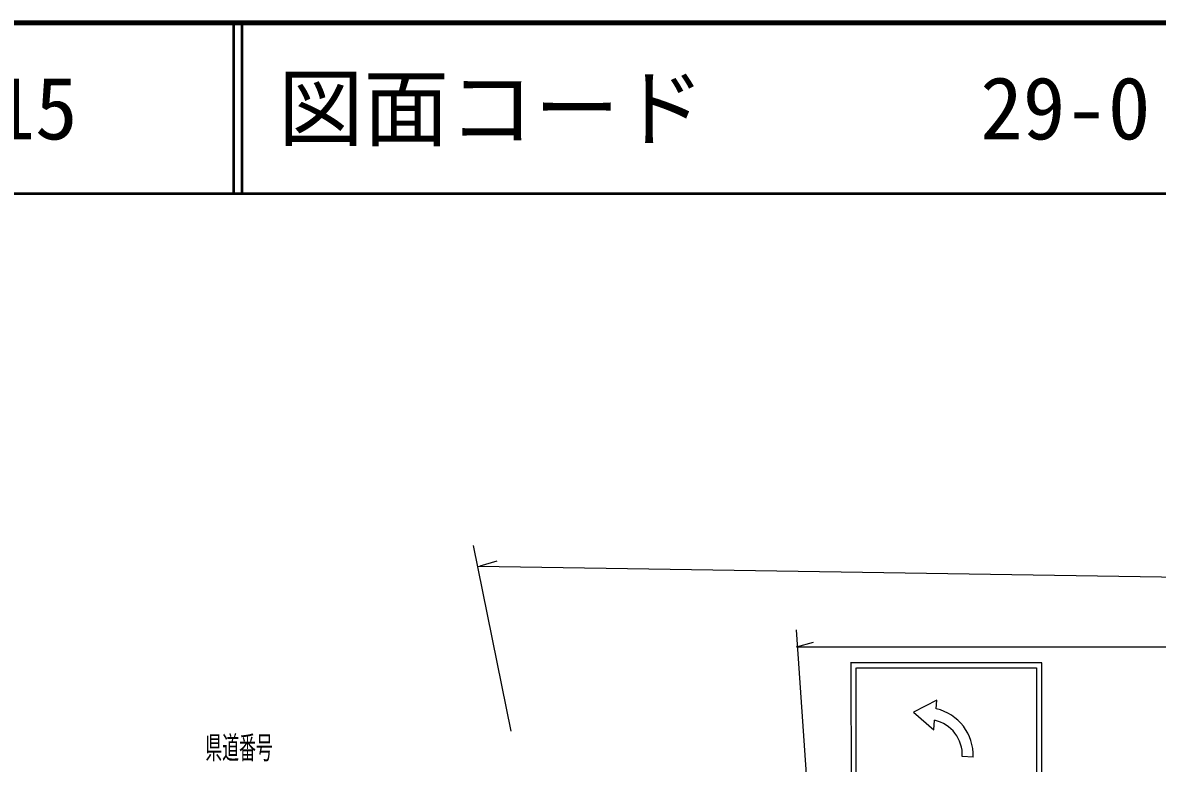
# Model space of a CAD drawing. Units: millimetres, scale not verified. Extents: x 40000 to 680000, y 20000 to 380000.
# Drawn here: x 105405 to 171899, y 336635 to 380000 of the extents above; entities that cross this region are included whole.
import ezdxf
from ezdxf.enums import TextEntityAlignment as Align

# ---------------------------------------------------------------- set-up
doc = ezdxf.new("R2010")
doc.units = ezdxf.units.MM
doc.header["$LTSCALE"] = 1000
for name, color, linetype, lineweight in [('M-BGD', 7, 'Continuous', 25), ('M-TTL', 2, 'Continuous', 140), ('M-TTL-LINE', 7, 'Continuous', 50)]:
    doc.layers.add(name, color=color, linetype=linetype, lineweight=lineweight)
doc.layers.add('M-TTL-TXT', color=7, linetype='Continuous')
doc.styles.add('ＭＳ ゴシック', font='')
doc.styles.get('ＭＳ ゴシック').set_extended_font_data('MS Gothic')

# ---------------------------------------------------------------- blocks, each defined once
blk = doc.blocks.new('BUHIN13')
at = {"color": 7, "linetype": 'Continuous', "lineweight": 25}
blk.add_line((0, 0), (-643, -818), dxfattribs=at)

msp = doc.modelspace()

# ---------------------------------------------------------------- linework, layer by layer
at = {"layer": 'M-BGD'}
for p, q in [((134023, 338519), (131832, 349381)), ((132074, 348180), (574898, 341191)), ((153287, 308147), (150746, 344447)), ((150746, 343447), (215059, 343447)), ((153941, 342550), (153954, 334886)), ((165123, 342523), (153941, 342523)), ((165123, 334899), (165123, 342523)), ((154255, 335214), (154255, 342222)), ((154269, 342222), (164821, 342222)), ((164821, 342222), (164821, 335187)), ((158977, 340323), (157613, 339623)), ((158944, 339825), (158977, 340323)), ((157613, 339623), (158811, 338596)), ((158811, 338596), (158844, 339161)), ((161103, 337002), (160472, 337035))]:
    msp.add_line(p, q, dxfattribs=at)
for centre, radius, start, end in [((158317, 337108), 2788, 357.80914, 77.00156), ((158384, 337122), 2089, 357.60504, 77.27209)]:
    msp.add_arc(centre, radius, start, end, dxfattribs=at)
at = {"layer": 'M-TTL'}
msp.add_line((680000, 380000), (40000, 380000), dxfattribs=at)
at = {"layer": 'M-TTL-LINE'}
for p, q in [((117750, 380000), (117750, 370000)), ((118250, 380000), (118250, 370000)), ((40000, 370000), (680000, 370000))]:
    msp.add_line(p, q, dxfattribs=at)

# ---------------------------------------------------------------- block references
at = {"layer": 'M-BGD', "rotation": 144.19029}
for p in [(132213, 348206), (150746, 343447)]:
    msp.add_blockref('BUHIN13', p, dxfattribs=at)

# ---------------------------------------------------------------- texts
at = {"layer": 'M-BGD', "style": 'ＭＳ ゴシック', "width": 0.55}
msp.add_text('県道番号', height=1320, dxfattribs=at).set_placement((116105, 336500), align=Align.BOTTOM_LEFT)
at = {"layer": 'M-TTL-TXT', "style": 'ＭＳ ゴシック'}
for s, p in [('図面コード', (120380, 375000)), ('015', (101142, 375000)), ('29-0', (161521, 375000))]:
    msp.add_text(s, height=3666, dxfattribs=at).set_placement(p, align=Align.MIDDLE_LEFT)

doc.saveas('drawing.dxf')
